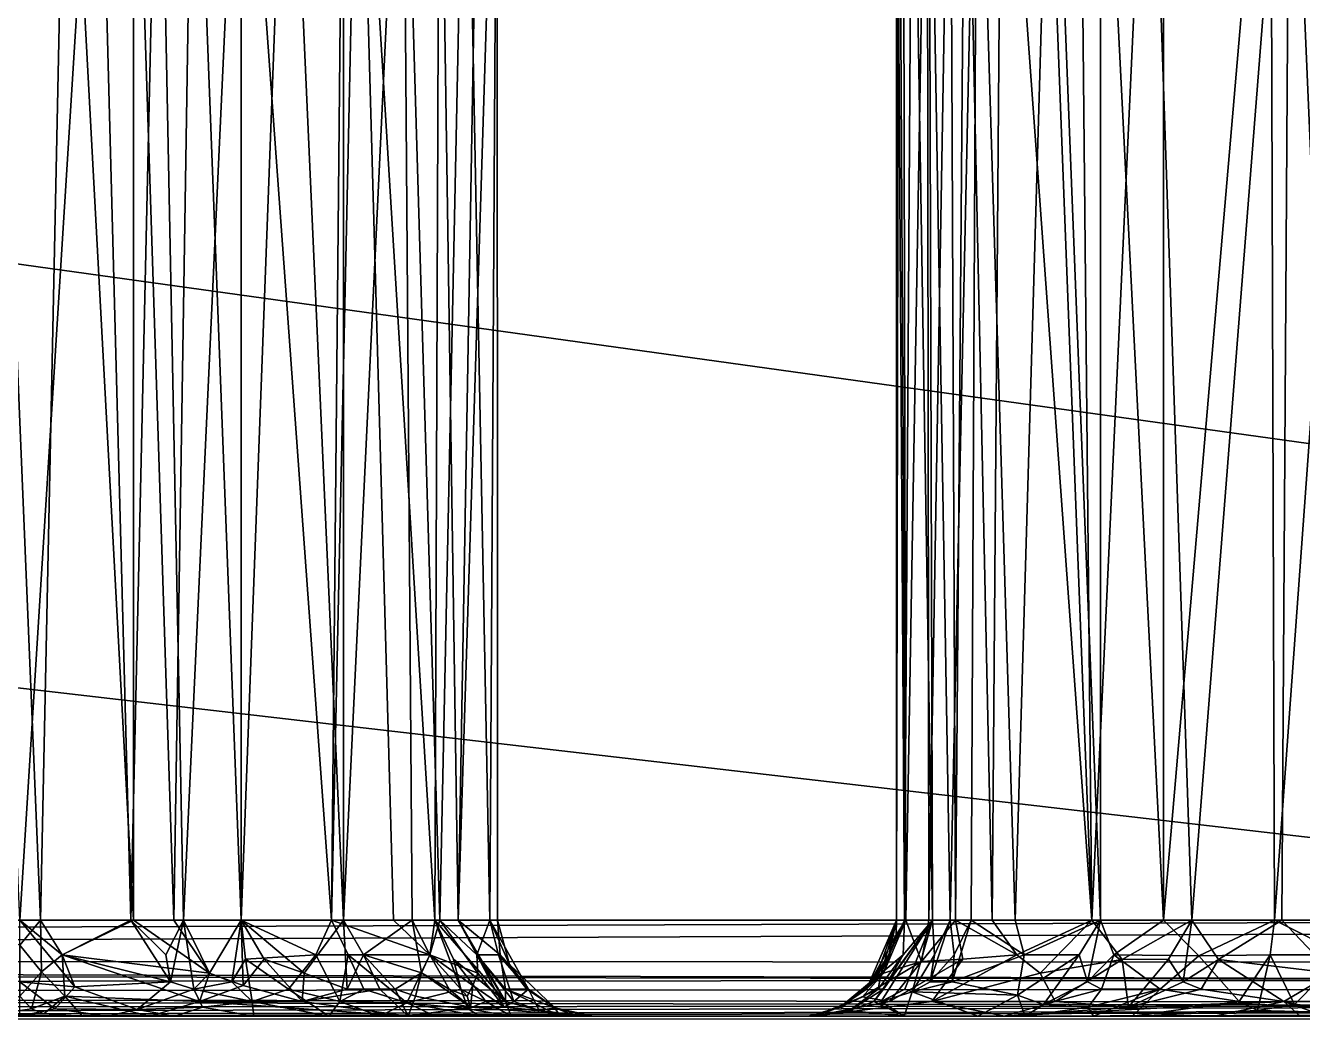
# Model space of a CAD drawing. Extents: x -30 to 83, y -53 to 60.
# Drawn here: x 16.295 to 17.627, y -13.002 to -11.967 of the extents above; entities that cross this region are included whole.
import ezdxf

# ---------------------------------------------------------------- set-up
doc = ezdxf.new("R2010")
doc.units = 0
doc.header["$MEASUREMENT"] = 0

msp = doc.modelspace()

# ---------------------------------------------------------------- linework, layer by layer
for points in [[(63.169998, -40), (-9.17, -40), (63.169998, 60)], [(-9.17, 60), (63.169998, 60), (-9.17, -40)], [(-7.187, 58, 2), (-7.187, -40, 2), (61.187, -40, 2)], [(61.187, 58, 2), (-7.187, 58, 2), (61.187, -40, 2)], [(-30, -1, 38), (30, -1, 38), (-30, -17, 38)], [(30, -17, 38), (-30, -17, 38), (30, -1, 38)], [(30, -2.998, 39.998001), (-30, -2.998, 39.998001), (-30, -15.003, 39.998001)], [(-30, -15.003, 39.998001), (30, -15.003, 39.998001), (30, -2.998, 39.998001)], [(5, -15, 40), (5, -3, 40), (75, -15, 40)], [(75, -3, 40), (75, -15, 40), (5, -3, 40)], [(9.998001, -13.003, 41.998001), (21.252998, -13.003, 41.998001), (21.252998, -7.997999, 41.998001)], [(9.998001, -13.003, 41.998001), (21.252998, -7.997999, 41.998001), (9.998001, -7.997999, 41.998001)], [(18.379839, -12.9, 47.587738), (6.012379, -12.9, 57.905735), (7.153762, -11.59938, 56.953491)], [(18.379839, -11.6, 47.587738), (18.379839, -12.9, 47.587738), (7.153762, -11.59938, 56.953491)], [(10.890836, -12.9, 62.784191), (21.208832, -12.9, 50.416733), (11.864437, -11.6, 61.61721)], [(21.208832, -11.6, 50.416733), (11.864437, -11.6, 61.61721), (21.208832, -12.9, 50.416733)], [(16.234413, -11.6, 53.022881), (16.370228, -11.6, 53.01897), (16.288832, -12.9, 53.025963)], [(16.234413, -12.9, 52.029057), (16.310646, -12.9, 52.026447), (16.25617, -11.6, 52.027634)], [(16.337807, -11.6, 52.028702), (16.25617, -11.6, 52.027634), (16.310646, -12.9, 52.026447)], [(16.40484, -12.9, 53.011482), (16.288832, -12.9, 53.025963), (16.370228, -11.6, 53.01897)], [(16.310646, -12.9, 52.026447), (16.407654, -12.9, 52.040413), (16.337807, -11.6, 52.028702)], [(16.407534, -11.6, 52.040871), (16.337807, -11.6, 52.028702), (16.407654, -12.9, 52.040413)], [(16.370228, -11.6, 53.01897), (16.433874, -11.6, 53.004128), (16.40484, -12.9, 53.011482)], [(16.459846, -12.9, 52.995819), (16.40484, -12.9, 53.011482), (16.433874, -11.6, 53.004128)], [(16.407654, -12.9, 52.040413), (16.449516, -12.9, 52.052616), (16.407534, -11.6, 52.040871)], [(16.407534, -11.6, 52.040871), (16.449516, -12.9, 52.052616), (16.470015, -11.6, 52.060078)], [(16.433874, -11.6, 53.004128), (16.519711, -11.6, 52.969475), (16.459846, -12.9, 52.995819)], [(16.449516, -12.9, 52.052616), (16.519711, -12.9, 52.082462), (16.470015, -11.6, 52.060078)], [(16.519711, -12.9, 52.969475), (16.459846, -12.9, 52.995819), (16.519711, -11.6, 52.969475)], [(16.470015, -11.6, 52.060078), (16.519711, -12.9, 52.082462), (16.568415, -11.6, 52.112431)], [(16.626631, -11.6, 52.894611), (16.61418, -12.9, 52.905212), (16.519711, -11.6, 52.969475)], [(16.61418, -12.9, 52.905212), (16.519711, -12.9, 52.969475), (16.519711, -11.6, 52.969475)], [(16.519711, -12.9, 52.082462), (16.626625, -12.9, 52.157333), (16.568415, -11.6, 52.112431)], [(16.568415, -11.6, 52.112431), (16.626625, -12.9, 52.157333), (16.626625, -11.6, 52.157333)], [(16.61418, -12.9, 52.905212), (16.642385, -11.6, 52.87952), (16.678682, -12.9, 52.838856)], [(16.642385, -11.6, 52.87952), (16.61418, -12.9, 52.905212), (16.626631, -11.6, 52.894611)], [(16.69841, -12.9, 52.239189), (16.688545, -11.6, 52.226128), (16.626625, -12.9, 52.157333)], [(16.626625, -11.6, 52.157333), (16.626625, -12.9, 52.157333), (16.688545, -11.6, 52.226128)], [(16.678682, -12.9, 52.838856), (16.642385, -11.6, 52.87952), (16.721844, -12.9, 52.775967)], [(16.726681, -11.6, 52.766178), (16.721844, -12.9, 52.775967), (16.642385, -11.6, 52.87952)], [(16.69841, -12.9, 52.239189), (16.727091, -12.9, 52.28553), (16.688545, -11.6, 52.226128)], [(16.754286, -11.6, 52.344971), (16.688545, -11.6, 52.226128), (16.727091, -12.9, 52.28553)], [(16.721844, -12.9, 52.775967), (16.726681, -11.6, 52.766178), (16.74638, -12.9, 52.727287)], [(16.769014, -11.6, 52.660263), (16.74638, -12.9, 52.727287), (16.726681, -11.6, 52.766178)], [(16.779394, -12.9, 52.438118), (16.754286, -11.6, 52.344971), (16.727091, -12.9, 52.28553)], [(16.769014, -11.6, 52.660263), (16.787052, -11.6, 52.564087), (16.74638, -12.9, 52.727287)], [(16.787287, -12.9, 52.553177), (16.74638, -12.9, 52.727287), (16.787052, -11.6, 52.564087)], [(16.787052, -11.6, 52.564087), (16.754286, -11.6, 52.344971), (16.779394, -12.9, 52.438118)], [(16.787287, -12.9, 52.553177), (16.787052, -11.6, 52.564087), (16.779394, -12.9, 52.438118)], [(17.21324, -12.9, 51.209187), (17.203526, -12.9, 51.133568), (17.206133, -11.6, 51.166176)], [(17.206133, -11.6, 51.166176), (17.203526, -12.9, 51.133568), (17.203526, -11.6, 51.133568)], [(17.203526, -12.9, 51.089939), (17.203526, -11.6, 51.133568), (17.203526, -12.9, 51.133568)], [(17.203526, -12.9, 51.089939), (17.211939, -12.9, 51.019627), (17.203526, -11.6, 51.133568)], [(17.203526, -11.6, 51.133568), (17.211939, -12.9, 51.019627), (17.220085, -11.6, 50.982346)], [(17.206133, -11.6, 51.166176), (17.210638, -11.6, 51.198582), (17.21324, -12.9, 51.209187)], [(17.210638, -11.6, 51.198582), (17.235401, -11.6, 51.287762), (17.21324, -12.9, 51.209187)], [(17.211939, -12.9, 51.019627), (17.241108, -12.9, 50.92041), (17.220085, -11.6, 50.982346)], [(17.237154, -12.9, 51.292938), (17.21324, -12.9, 51.209187), (17.235401, -11.6, 51.287762)], [(17.220085, -11.6, 50.982346), (17.241108, -12.9, 50.92041), (17.237148, -11.6, 50.93058)], [(17.235401, -11.6, 51.287762), (17.259542, -11.6, 51.342632), (17.237154, -12.9, 51.292938)], [(17.241108, -12.9, 50.92041), (17.259542, -12.9, 50.880878), (17.237148, -11.6, 50.93058)], [(17.287806, -11.6, 50.834301), (17.237148, -11.6, 50.93058), (17.259542, -12.9, 50.880878)], [(17.265205, -12.9, 51.351959), (17.237154, -12.9, 51.292938), (17.259542, -11.6, 51.342632)], [(17.2757, -11.6, 51.371078), (17.265205, -12.9, 51.351959), (17.259542, -11.6, 51.342632)], [(17.259542, -12.9, 50.880878), (17.281349, -12.9, 50.843105), (17.287806, -11.6, 50.834301)], [(17.265205, -12.9, 51.351959), (17.2757, -11.6, 51.371078), (17.303333, -12.9, 51.411598)], [(17.313564, -11.6, 51.424347), (17.303333, -12.9, 51.411598), (17.2757, -11.6, 51.371078)], [(17.281349, -12.9, 50.843105), (17.327219, -12.9, 50.782158), (17.287806, -11.6, 50.834301)], [(17.287806, -11.6, 50.834301), (17.327219, -12.9, 50.782158), (17.365253, -11.6, 50.743118)], [(17.407461, -12.9, 51.514877), (17.303333, -12.9, 51.411598), (17.313564, -11.6, 51.424347)], [(17.357376, -11.6, 51.472855), (17.407461, -12.9, 51.514877), (17.313564, -11.6, 51.424347)], [(17.416258, -12.9, 50.702183), (17.365253, -11.6, 50.743118), (17.327219, -12.9, 50.782158)], [(17.357376, -11.6, 51.472855), (17.394556, -11.6, 51.504829), (17.407461, -12.9, 51.514877)], [(17.416258, -11.6, 50.702183), (17.365253, -11.6, 50.743118), (17.416258, -12.9, 50.702183)], [(17.467503, -11.6, 51.552429), (17.407461, -12.9, 51.514877), (17.394556, -11.6, 51.504829)], [(17.511703, -12.9, 51.573692), (17.407461, -12.9, 51.514877), (17.467503, -11.6, 51.552429)], [(17.416258, -12.9, 50.702183), (17.482166, -12.9, 50.663853), (17.416258, -11.6, 50.702183)], [(17.416258, -11.6, 50.702183), (17.482166, -12.9, 50.663853), (17.481955, -11.6, 50.663429)], [(17.467503, -11.6, 51.552429), (17.613739, -11.6, 51.602573), (17.511703, -12.9, 51.573692)], [(17.593884, -11.6, 50.625492), (17.481955, -11.6, 50.663429), (17.482166, -12.9, 50.663853)], [(17.482166, -12.9, 50.663853), (17.597857, -12.9, 50.624699), (17.593884, -11.6, 50.625492)], [(17.605621, -12.9, 51.601566), (17.511703, -12.9, 51.573692), (17.613739, -11.6, 51.602573)], [(17.692156, -11.6, 50.612469), (17.593884, -11.6, 50.625492), (17.597857, -12.9, 50.624699)], [(17.597857, -12.9, 50.624699), (17.713943, -12.9, 50.612473), (17.692156, -11.6, 50.612469)], [(17.670357, -12.9, 51.610569), (17.605621, -12.9, 51.601566), (17.613739, -11.6, 51.602573)], [(17.692142, -11.6, 51.611523), (17.670357, -12.9, 51.610569), (17.613739, -11.6, 51.602573)], [(6.018382, -12.94227, 57.912926), (6.012379, -12.9, 57.905735), (18.379839, -12.9, 47.587738)], [(18.393953, -12.96258, 47.604652), (6.018382, -12.94227, 57.912926), (18.379839, -12.9, 47.587738)], [(21.200899, -12.94422, 50.410114), (21.208832, -12.9, 50.416733), (10.883645, -12.94227, 62.778191)], [(10.890836, -12.9, 62.784191), (10.883645, -12.94227, 62.778191), (21.208832, -12.9, 50.416733)], [(16.288832, -12.92589, 52.022564), (16.310646, -12.9, 52.026447), (16.234413, -12.9, 52.029057)], [(16.288832, -12.9, 53.025963), (16.40484, -12.9, 53.011482), (16.333055, -12.93603, 53.031395)], [(16.311481, -12.95392, 52.007156), (16.310646, -12.9, 52.026447), (16.288832, -12.92589, 52.022564)], [(16.333055, -12.93603, 53.031395), (16.346455, -12.96955, 53.052444), (16.288832, -12.9, 53.025963)], [(16.288832, -12.96428, 53.04937), (16.288832, -12.9, 53.025963), (16.346455, -12.96955, 53.052444)], [(16.311481, -12.95392, 52.007156), (16.333055, -12.93603, 52.020542), (16.310646, -12.9, 52.026447)], [(16.310646, -12.9, 52.026447), (16.333055, -12.93603, 52.020542), (16.407654, -12.9, 52.040413)], [(16.44622, -12.96428, 53.025143), (16.333055, -12.93603, 53.031395), (16.40484, -12.9, 53.011482)], [(16.333055, -12.93603, 52.020542), (16.486814, -12.95523, 52.048), (16.407654, -12.9, 52.040413)], [(16.459846, -12.9, 52.995819), (16.441399, -12.93603, 53.009842), (16.40484, -12.9, 53.011482)], [(16.44622, -12.96428, 53.025143), (16.40484, -12.9, 53.011482), (16.441399, -12.93603, 53.009842)], [(16.407654, -12.9, 52.040413), (16.486814, -12.95523, 52.048), (16.449516, -12.9, 52.052616)], [(16.441399, -12.93603, 53.009842), (16.459846, -12.9, 52.995819), (16.44622, -12.96428, 53.025143)], [(16.470537, -12.97181, 53.025192), (16.44622, -12.96428, 53.025143), (16.459846, -12.9, 52.995819)], [(16.486814, -12.95523, 52.048), (16.519711, -12.9, 52.082462), (16.449516, -12.9, 52.052616)], [(16.519711, -12.9, 52.969475), (16.486814, -12.95523, 53.003937), (16.459846, -12.9, 52.995819)], [(16.459846, -12.9, 52.995819), (16.486814, -12.95523, 53.003937), (16.470537, -12.97181, 53.025192)], [(16.486814, -12.95523, 53.003937), (16.519711, -12.9, 52.969475), (16.510029, -12.96428, 53.000324)], [(16.519711, -12.9, 52.082462), (16.486814, -12.95523, 52.048), (16.521936, -12.96805, 52.053097)], [(16.524504, -12.94056, 52.97868), (16.510029, -12.96428, 53.000324), (16.519711, -12.9, 52.969475)], [(16.519711, -12.9, 52.969475), (16.61418, -12.9, 52.905212), (16.597691, -12.93603, 52.928474)], [(16.597691, -12.93603, 52.928474), (16.524504, -12.94056, 52.97868), (16.519711, -12.9, 52.969475)], [(16.626625, -12.9, 52.157333), (16.519711, -12.9, 52.082462), (16.585569, -12.95523, 52.102177)], [(16.544027, -12.94056, 52.083969), (16.585569, -12.95523, 52.102177), (16.519711, -12.9, 52.082462)], [(16.519711, -12.9, 52.082462), (16.521936, -12.96805, 52.053097), (16.544027, -12.94056, 52.083969)], [(16.630323, -12.97181, 52.118999), (16.626625, -12.9, 52.157333), (16.585569, -12.95523, 52.102177)], [(16.61418, -12.9, 52.905212), (16.631596, -12.93603, 52.900028), (16.597691, -12.93603, 52.928474)], [(16.631596, -12.93603, 52.900028), (16.61418, -12.9, 52.905212), (16.716732, -12.93603, 52.798573)], [(16.678682, -12.9, 52.838856), (16.716732, -12.93603, 52.798573), (16.61418, -12.9, 52.905212)], [(16.626625, -12.9, 52.157333), (16.647583, -12.93603, 52.167217), (16.69841, -12.9, 52.239189)], [(16.626625, -12.9, 52.157333), (16.630323, -12.97181, 52.118999), (16.647583, -12.93603, 52.167217)], [(16.647583, -12.93603, 52.167217), (16.70792, -12.95496, 52.222153), (16.69841, -12.9, 52.239189)], [(16.721844, -12.9, 52.775967), (16.716732, -12.93603, 52.798573), (16.678682, -12.9, 52.838856)], [(16.70792, -12.95496, 52.222153), (16.716732, -12.93603, 52.253365), (16.69841, -12.9, 52.239189)], [(16.69841, -12.9, 52.239189), (16.716732, -12.93603, 52.253365), (16.727091, -12.9, 52.28553)], [(16.716732, -12.93603, 52.253365), (16.766802, -12.95523, 52.327988), (16.727091, -12.9, 52.28553)], [(16.721844, -12.9, 52.775967), (16.748919, -12.97181, 52.791599), (16.716732, -12.93603, 52.798573)], [(16.74638, -12.9, 52.727287), (16.795525, -12.98499, 52.735844), (16.721844, -12.9, 52.775967)], [(16.741543, -12.94056, 52.761639), (16.721844, -12.9, 52.775967), (16.795525, -12.98499, 52.735844)], [(16.721844, -12.9, 52.775967), (16.741543, -12.94056, 52.761639), (16.748919, -12.97181, 52.791599)], [(16.765593, -12.93603, 52.352444), (16.779394, -12.9, 52.438118), (16.727091, -12.9, 52.28553)], [(16.766802, -12.95523, 52.327988), (16.765593, -12.93603, 52.352444), (16.727091, -12.9, 52.28553)], [(16.787287, -12.9, 52.553177), (16.790165, -12.93603, 52.603134), (16.74638, -12.9, 52.727287)], [(16.790165, -12.93603, 52.603134), (16.765593, -12.93603, 52.699493), (16.74638, -12.9, 52.727287)], [(16.74638, -12.9, 52.727287), (16.765593, -12.93603, 52.699493), (16.795525, -12.98499, 52.735844)], [(16.779394, -12.9, 52.438118), (16.765593, -12.93603, 52.352444), (16.788481, -12.93603, 52.43787)], [(16.779394, -12.9, 52.438118), (16.799646, -12.94618, 52.548271), (16.787287, -12.9, 52.553177)], [(16.779394, -12.9, 52.438118), (16.788481, -12.93603, 52.43787), (16.819593, -12.97181, 52.502796)], [(16.779394, -12.9, 52.438118), (16.819593, -12.97181, 52.502796), (16.799646, -12.94618, 52.548271)], [(16.790165, -12.93603, 52.603134), (16.787287, -12.9, 52.553177), (16.799646, -12.94618, 52.548271)], [(17.203526, -12.9, 51.133568), (17.203207, -12.91513, 51.155483), (17.172291, -12.97181, 51.134933)], [(17.203526, -12.9, 51.133568), (17.172291, -12.97181, 51.134933), (17.195698, -12.93603, 51.111755)], [(17.189892, -12.97181, 50.974258), (17.179998, -12.98499, 50.946842), (17.241108, -12.9, 50.92041)], [(17.179998, -12.98499, 50.946842), (17.187685, -12.98499, 50.924179), (17.241108, -12.9, 50.92041)], [(17.195698, -12.93603, 51.111755), (17.180147, -12.96428, 51.088924), (17.203526, -12.9, 51.089939)], [(17.203526, -12.9, 51.089939), (17.180147, -12.96428, 51.088924), (17.187672, -12.95523, 51.066662)], [(17.203526, -12.9, 51.089939), (17.187672, -12.95523, 51.066662), (17.211939, -12.9, 51.019627)], [(17.210348, -12.93603, 50.991192), (17.211939, -12.9, 51.019627), (17.187672, -12.95523, 51.066662)], [(17.187685, -12.98499, 50.924179), (17.212229, -12.97181, 50.908447), (17.241108, -12.9, 50.92041)], [(17.210348, -12.93603, 50.991192), (17.189892, -12.97181, 50.974258), (17.241108, -12.9, 50.92041)], [(17.21324, -12.9, 51.209187), (17.229666, -12.94309, 51.302078), (17.190125, -12.95523, 51.179283)], [(17.21324, -12.9, 51.209187), (17.190125, -12.95523, 51.179283), (17.203207, -12.91513, 51.155483)], [(17.203526, -12.9, 51.133568), (17.195698, -12.93603, 51.111755), (17.203526, -12.9, 51.089939)], [(17.21324, -12.9, 51.209187), (17.203207, -12.91513, 51.155483), (17.203526, -12.9, 51.133568)], [(17.241108, -12.9, 50.92041), (17.211939, -12.9, 51.019627), (17.210348, -12.93603, 50.991192)], [(17.212229, -12.97181, 50.908447), (17.219986, -12.97463, 50.879902), (17.241108, -12.9, 50.92041)], [(17.229666, -12.94309, 51.302078), (17.21324, -12.9, 51.209187), (17.237154, -12.9, 51.292938)], [(17.243229, -12.93603, 50.897346), (17.241108, -12.9, 50.92041), (17.219986, -12.97463, 50.879902)], [(17.237154, -12.9, 51.292938), (17.265205, -12.9, 51.351959), (17.229666, -12.94309, 51.302078)], [(17.229666, -12.94309, 51.302078), (17.265205, -12.9, 51.351959), (17.272602, -12.94056, 51.385986)], [(17.259542, -12.9, 50.880878), (17.243229, -12.93603, 50.897346), (17.238789, -12.96428, 50.870079)], [(17.259542, -12.9, 50.880878), (17.238789, -12.96428, 50.870079), (17.263672, -12.93603, 50.858082)], [(17.243229, -12.93603, 50.897346), (17.259542, -12.9, 50.880878), (17.241108, -12.9, 50.92041)], [(17.263672, -12.93603, 50.858082), (17.281349, -12.9, 50.843105), (17.259542, -12.9, 50.880878)], [(17.26162, -12.96428, 50.830532), (17.336645, -12.93603, 50.760994), (17.281349, -12.9, 50.843105)], [(17.281349, -12.9, 50.843105), (17.263672, -12.93603, 50.858082), (17.26162, -12.96428, 50.830532)], [(17.303333, -12.9, 51.411598), (17.328987, -12.93603, 51.454517), (17.265205, -12.9, 51.351959)], [(17.272602, -12.94056, 51.385986), (17.265205, -12.9, 51.351959), (17.328987, -12.93603, 51.454517)], [(17.327219, -12.9, 50.782158), (17.281349, -12.9, 50.843105), (17.336645, -12.93603, 50.760994)], [(17.407461, -12.9, 51.514877), (17.328987, -12.93603, 51.454517), (17.303333, -12.9, 51.411598)], [(17.327219, -12.9, 50.782158), (17.336645, -12.93603, 50.760994), (17.416258, -12.9, 50.702183)], [(17.407461, -12.9, 51.514877), (17.353537, -12.95523, 51.493183), (17.328987, -12.93603, 51.454517)], [(17.336645, -12.93603, 50.760994), (17.394188, -12.93603, 50.709248), (17.416258, -12.9, 50.702183)], [(17.353537, -12.95523, 51.493183), (17.407461, -12.9, 51.514877), (17.438921, -12.9411, 51.5471)], [(17.416258, -12.9, 50.702183), (17.394188, -12.93603, 50.709248), (17.402843, -12.96428, 50.683014)], [(17.416258, -12.9, 50.702183), (17.402843, -12.96428, 50.683014), (17.430443, -12.93603, 50.683857)], [(17.407461, -12.9, 51.514877), (17.511703, -12.9, 51.573692), (17.438921, -12.9411, 51.5471)], [(17.416258, -12.9, 50.702183), (17.430443, -12.93603, 50.683857), (17.482166, -12.9, 50.663853)], [(17.430443, -12.93603, 50.683857), (17.519093, -12.93716, 50.638763), (17.482166, -12.9, 50.663853)], [(17.48735, -12.94056, 51.574314), (17.438921, -12.9411, 51.5471), (17.511703, -12.9, 51.573692)], [(17.597857, -12.9, 50.624699), (17.482166, -12.9, 50.663853), (17.519093, -12.93716, 50.638763)], [(17.511703, -12.9, 51.573692), (17.502758, -12.96428, 51.59531), (17.48735, -12.94056, 51.574314)], [(17.511703, -12.9, 51.573692), (17.539415, -12.9411, 51.593952), (17.502758, -12.96428, 51.59531)], [(17.511703, -12.9, 51.573692), (17.605621, -12.9, 51.601566), (17.539415, -12.9411, 51.593952)], [(17.593233, -12.93603, 50.616428), (17.597857, -12.9, 50.624699), (17.519093, -12.93716, 50.638763)], [(17.657961, -12.95523, 51.627136), (17.539415, -12.9411, 51.593952), (17.605621, -12.9, 51.601566)], [(17.593233, -12.93603, 50.616428), (17.669868, -12.93603, 50.60561), (17.597857, -12.9, 50.624699)], [(17.713943, -12.9, 50.612473), (17.597857, -12.9, 50.624699), (17.669868, -12.93603, 50.60561)], [(17.670357, -12.9, 51.610569), (17.657961, -12.95523, 51.627136), (17.605621, -12.9, 51.601566)], [(17.190125, -12.95523, 51.179283), (17.172291, -12.97181, 51.134933), (17.203207, -12.91513, 51.155483)], [(16.288832, -12.92589, 52.022564), (16.288832, -12.97934, 51.986843), (16.311481, -12.95392, 52.007156)], [(6.030446, -12.96874, 57.92738), (6.018382, -12.94227, 57.912926), (18.393953, -12.96258, 47.604652)], [(10.883645, -12.94227, 62.778191), (10.863414, -12.97661, 62.761311), (21.186007, -12.97028, 50.397682)], [(21.186007, -12.97028, 50.397682), (21.200899, -12.94422, 50.410114), (10.883645, -12.94227, 62.778191)], [(16.333055, -12.93603, 52.020542), (16.311481, -12.95392, 52.007156), (16.335819, -12.97934, 51.988899)], [(16.44622, -12.96428, 53.025143), (16.346455, -12.96955, 53.052444), (16.333055, -12.93603, 53.031395)], [(16.476406, -12.98499, 52.010609), (16.333055, -12.93603, 52.020542), (16.335819, -12.97934, 51.988899)], [(16.333055, -12.93603, 52.020542), (16.476406, -12.98499, 52.010609), (16.486814, -12.95523, 52.048)], [(16.524504, -12.94056, 52.97868), (16.531342, -12.98499, 53.017719), (16.510029, -12.96428, 53.000324)], [(16.544027, -12.94056, 52.083969), (16.521936, -12.96805, 52.053097), (16.583506, -12.98499, 52.063427)], [(16.569185, -12.97181, 52.976818), (16.524504, -12.94056, 52.97868), (16.597691, -12.93603, 52.928474)], [(16.569185, -12.97181, 52.976818), (16.531342, -12.98499, 53.017719), (16.524504, -12.94056, 52.97868)], [(16.544027, -12.94056, 52.083969), (16.583506, -12.98499, 52.063427), (16.585569, -12.95523, 52.102177)], [(16.569185, -12.97181, 52.976818), (16.597691, -12.93603, 52.928474), (16.6227, -12.98499, 52.961067)], [(16.6227, -12.98499, 52.961067), (16.597691, -12.93603, 52.928474), (16.631596, -12.93603, 52.900028)], [(16.631596, -12.93603, 52.900028), (16.647753, -12.97181, 52.917656), (16.6227, -12.98499, 52.961067)], [(16.647583, -12.93603, 52.167217), (16.630323, -12.97181, 52.118999), (16.66449, -12.97181, 52.150311)], [(16.631596, -12.93603, 52.900028), (16.716732, -12.93603, 52.798573), (16.692541, -12.9864, 52.899754)], [(16.631596, -12.93603, 52.900028), (16.692541, -12.9864, 52.899754), (16.647753, -12.97181, 52.917656)], [(16.680513, -12.97181, 52.167057), (16.647583, -12.93603, 52.167217), (16.66449, -12.97181, 52.150311)], [(16.70792, -12.95496, 52.222153), (16.647583, -12.93603, 52.167217), (16.680513, -12.97181, 52.167057)], [(16.748919, -12.97181, 52.791599), (16.692541, -12.9864, 52.899754), (16.716732, -12.93603, 52.798573)], [(16.736898, -12.97181, 52.240524), (16.716732, -12.93603, 52.253365), (16.70792, -12.95496, 52.222153)], [(16.716732, -12.93603, 52.253365), (16.761709, -12.96805, 52.29287), (16.766802, -12.95523, 52.327988)], [(16.736898, -12.97181, 52.240524), (16.755728, -12.97934, 52.256413), (16.716732, -12.93603, 52.253365)], [(16.716732, -12.93603, 52.253365), (16.755728, -12.97934, 52.256413), (16.761709, -12.96805, 52.29287)], [(16.775301, -12.98499, 52.779205), (16.741543, -12.94056, 52.761639), (16.795525, -12.98499, 52.735844)], [(16.741543, -12.94056, 52.761639), (16.775301, -12.98499, 52.779205), (16.748919, -12.97181, 52.791599)], [(16.765593, -12.93603, 52.352444), (16.804193, -12.98499, 52.338394), (16.788481, -12.93603, 52.43787)], [(16.765593, -12.93603, 52.699493), (16.790165, -12.93603, 52.603134), (16.795504, -12.97181, 52.685719)], [(16.804193, -12.98499, 52.338394), (16.765593, -12.93603, 52.352444), (16.794315, -12.99063, 52.29026)], [(16.766802, -12.95523, 52.327988), (16.794315, -12.99063, 52.29026), (16.765593, -12.93603, 52.352444)], [(16.795504, -12.97181, 52.685719), (16.795525, -12.98499, 52.735844), (16.765593, -12.93603, 52.699493)], [(16.804193, -12.98499, 52.338394), (16.819593, -12.97181, 52.502796), (16.788481, -12.93603, 52.43787)], [(16.799646, -12.94618, 52.548271), (16.818073, -12.97181, 52.572269), (16.790165, -12.93603, 52.603134)], [(16.818073, -12.97181, 52.572269), (16.795504, -12.97181, 52.685719), (16.790165, -12.93603, 52.603134)], [(16.819593, -12.97181, 52.502796), (16.847122, -12.99141, 52.584404), (16.799646, -12.94618, 52.548271)], [(16.799646, -12.94618, 52.548271), (16.847122, -12.99141, 52.584404), (16.818073, -12.97181, 52.572269)], [(17.168205, -12.97981, 51.199989), (17.229666, -12.94309, 51.302078), (17.196369, -12.98499, 51.321632)], [(17.229666, -12.94309, 51.302078), (17.168205, -12.97981, 51.199989), (17.190125, -12.95523, 51.179283)], [(17.172291, -12.97181, 51.134933), (17.180147, -12.96428, 51.088924), (17.195698, -12.93603, 51.111755)], [(17.184376, -12.97181, 50.996773), (17.210348, -12.93603, 50.991192), (17.187672, -12.95523, 51.066662)], [(17.189892, -12.97181, 50.974258), (17.210348, -12.93603, 50.991192), (17.184376, -12.97181, 50.996773)], [(17.240507, -12.98499, 51.406429), (17.196369, -12.98499, 51.321632), (17.272602, -12.94056, 51.385986)], [(17.229666, -12.94309, 51.302078), (17.272602, -12.94056, 51.385986), (17.196369, -12.98499, 51.321632)], [(17.219986, -12.97463, 50.879902), (17.238789, -12.96428, 50.870079), (17.243229, -12.93603, 50.897346)], [(17.263672, -12.93603, 50.858082), (17.238789, -12.96428, 50.870079), (17.26162, -12.96428, 50.830532)], [(17.328987, -12.93603, 51.454517), (17.353537, -12.95523, 51.493183), (17.240507, -12.98499, 51.406429)], [(17.328987, -12.93603, 51.454517), (17.240507, -12.98499, 51.406429), (17.272602, -12.94056, 51.385986)], [(17.329962, -12.9784, 50.721756), (17.336645, -12.93603, 50.760994), (17.26162, -12.96428, 50.830532)], [(17.336645, -12.93603, 50.760994), (17.329962, -12.9784, 50.721756), (17.394188, -12.93603, 50.709248)], [(17.357023, -12.98781, 50.680454), (17.394188, -12.93603, 50.709248), (17.329962, -12.9784, 50.721756)], [(17.353537, -12.95523, 51.493183), (17.438921, -12.9411, 51.5471), (17.369186, -12.98499, 51.54686)], [(17.357023, -12.98781, 50.680454), (17.402843, -12.96428, 50.683014), (17.394188, -12.93603, 50.709248)], [(17.445518, -12.99063, 51.606476), (17.369186, -12.98499, 51.54686), (17.438921, -12.9411, 51.5471)], [(17.417601, -12.97181, 50.663689), (17.430443, -12.93603, 50.683857), (17.402843, -12.96428, 50.683014)], [(17.417601, -12.97181, 50.663689), (17.478525, -12.97181, 50.630272), (17.430443, -12.93603, 50.683857)], [(17.519093, -12.93716, 50.638763), (17.430443, -12.93603, 50.683857), (17.478525, -12.97181, 50.630272)], [(17.48735, -12.94056, 51.574314), (17.445518, -12.99063, 51.606476), (17.438921, -12.9411, 51.5471)], [(17.48735, -12.94056, 51.574314), (17.502758, -12.96428, 51.59531), (17.445518, -12.99063, 51.606476)], [(17.561108, -12.98499, 50.582012), (17.519093, -12.93716, 50.638763), (17.478525, -12.97181, 50.630272)], [(17.521347, -12.97181, 51.610973), (17.502758, -12.96428, 51.59531), (17.539415, -12.9411, 51.593952)], [(17.519093, -12.93716, 50.638763), (17.561108, -12.98499, 50.582012), (17.593233, -12.93603, 50.616428)], [(17.607813, -12.98499, 51.651855), (17.521347, -12.97181, 51.610973), (17.539415, -12.9411, 51.593952)], [(17.607813, -12.98499, 51.651855), (17.539415, -12.9411, 51.593952), (17.657961, -12.95523, 51.627136)], [(17.561108, -12.98499, 50.582012), (17.580101, -12.99413, 50.557178), (17.593233, -12.93603, 50.616428)], [(17.593233, -12.93603, 50.616428), (17.580101, -12.99413, 50.557178), (17.618837, -12.98781, 50.565254)], [(17.593233, -12.93603, 50.616428), (17.618837, -12.98781, 50.565254), (17.669868, -12.93603, 50.60561)], [(17.669868, -12.93603, 50.60561), (17.618837, -12.98781, 50.565254), (17.66658, -12.99063, 50.55534)], [(16.288832, -12.97934, 51.986843), (16.301003, -12.99238, 51.963345), (16.311481, -12.95392, 52.007156)], [(16.311481, -12.95392, 52.007156), (16.301003, -12.99238, 51.963345), (16.335819, -12.97934, 51.988899)], [(16.486814, -12.95523, 53.003937), (16.510029, -12.96428, 53.000324), (16.470537, -12.97181, 53.025192)], [(16.521936, -12.96805, 52.053097), (16.486814, -12.95523, 52.048), (16.476406, -12.98499, 52.010609)], [(16.583506, -12.98499, 52.063427), (16.630323, -12.97181, 52.118999), (16.585569, -12.95523, 52.102177)], [(16.701826, -12.97934, 52.179428), (16.70792, -12.95496, 52.222153), (16.680513, -12.97181, 52.167057)], [(16.70792, -12.95496, 52.222153), (16.701826, -12.97934, 52.179428), (16.759228, -12.99063, 52.226295)], [(16.759228, -12.99063, 52.226295), (16.736898, -12.97181, 52.240524), (16.70792, -12.95496, 52.222153)], [(16.761709, -12.96805, 52.29287), (16.794315, -12.99063, 52.29026), (16.766802, -12.95523, 52.327988)], [(17.144863, -12.99075, 51.092457), (17.190125, -12.95523, 51.179283), (17.168205, -12.97981, 51.199989)], [(17.187672, -12.95523, 51.066662), (17.180147, -12.96428, 51.088924), (17.144863, -12.99075, 51.092457)], [(17.187672, -12.95523, 51.066662), (17.144863, -12.99075, 51.092457), (17.184376, -12.97181, 50.996773)], [(17.190125, -12.95523, 51.179283), (17.144863, -12.99075, 51.092457), (17.172291, -12.97181, 51.134933)], [(17.369186, -12.98499, 51.54686), (17.240507, -12.98499, 51.406429), (17.353537, -12.95523, 51.493183)], [(17.750847, -12.98499, 51.658092), (17.607813, -12.98499, 51.651855), (17.657961, -12.95523, 51.627136)], [(18.415577, -12.98967, 47.630562), (6.030446, -12.96874, 57.92738), (18.393953, -12.96258, 47.604652)], [(6.030446, -12.96874, 57.92738), (18.415577, -12.98967, 47.630562), (6.053363, -12.99265, 57.954853)], [(21.186007, -12.97028, 50.397682), (10.863414, -12.97661, 62.761311), (21.16601, -12.98967, 50.380997)], [(16.346455, -12.96955, 53.052444), (16.325523, -12.99238, 53.087532), (16.288832, -12.96428, 53.04937)], [(16.288832, -12.96428, 53.04937), (16.325523, -12.99238, 53.087532), (16.288839, -13, 53.125969)], [(16.325523, -12.99238, 53.087532), (16.346455, -12.96955, 53.052444), (16.411276, -12.99326, 53.077751)], [(16.44622, -12.96428, 53.025143), (16.411276, -12.99326, 53.077751), (16.346455, -12.96955, 53.052444)], [(16.470537, -12.97181, 53.025192), (16.411276, -12.99326, 53.077751), (16.44622, -12.96428, 53.025143)], [(16.470537, -12.97181, 53.025192), (16.479589, -12.99063, 53.050068), (16.411276, -12.99326, 53.077751)], [(16.510029, -12.96428, 53.000324), (16.531342, -12.98499, 53.017719), (16.470537, -12.97181, 53.025192)], [(16.479589, -12.99063, 53.050068), (16.470537, -12.97181, 53.025192), (16.531342, -12.98499, 53.017719)], [(16.521936, -12.96805, 52.053097), (16.476406, -12.98499, 52.010609), (16.583506, -12.98499, 52.063427)], [(16.569185, -12.97181, 52.976818), (16.611217, -13, 53.032001), (16.531342, -12.98499, 53.017719)], [(16.6227, -12.98499, 52.961067), (16.611217, -13, 53.032001), (16.569185, -12.97181, 52.976818)], [(16.630323, -12.97181, 52.118999), (16.583506, -12.98499, 52.063427), (16.66449, -12.97181, 52.150311)], [(16.583506, -12.98499, 52.063427), (16.694189, -13, 52.083603), (16.66449, -12.97181, 52.150311)], [(16.692541, -12.9864, 52.899754), (16.6227, -12.98499, 52.961067), (16.647753, -12.97181, 52.917656)], [(16.66449, -12.97181, 52.150311), (16.694189, -13, 52.083603), (16.680513, -12.97181, 52.167057)], [(16.680513, -12.97181, 52.167057), (16.694189, -13, 52.083603), (16.701826, -12.97934, 52.179428)], [(16.748919, -12.97181, 52.791599), (16.756809, -12.99238, 52.838524), (16.692541, -12.9864, 52.899754)], [(16.736898, -12.97181, 52.240524), (16.759228, -12.99063, 52.226295), (16.755728, -12.97934, 52.256413)], [(16.775301, -12.98499, 52.779205), (16.756809, -12.99238, 52.838524), (16.748919, -12.97181, 52.791599)], [(16.759228, -12.99063, 52.226295), (16.761709, -12.96805, 52.29287), (16.755728, -12.97934, 52.256413)], [(16.761709, -12.96805, 52.29287), (16.759228, -12.99063, 52.226295), (16.794315, -12.99063, 52.29026)], [(16.818073, -12.97181, 52.572269), (16.847122, -12.99141, 52.584404), (16.795504, -12.97181, 52.685719)], [(16.847122, -12.99141, 52.584404), (16.852652, -13, 52.731186), (16.795504, -12.97181, 52.685719)], [(16.795504, -12.97181, 52.685719), (16.852652, -13, 52.731186), (16.795525, -12.98499, 52.735844)], [(16.804193, -12.98499, 52.338394), (16.830597, -12.99413, 52.355152), (16.819593, -12.97181, 52.502796)], [(16.847122, -12.99141, 52.584404), (16.819593, -12.97181, 52.502796), (16.830597, -12.99413, 52.355152)], [(17.172291, -12.97181, 51.134933), (17.144863, -12.99075, 51.092457), (17.180147, -12.96428, 51.088924)], [(17.15436, -12.99413, 50.964733), (17.184376, -12.97181, 50.996773), (17.144863, -12.99075, 51.092457)], [(17.189892, -12.97181, 50.974258), (17.184376, -12.97181, 50.996773), (17.15436, -12.99413, 50.964733)], [(17.189892, -12.97181, 50.974258), (17.15436, -12.99413, 50.964733), (17.179998, -12.98499, 50.946842)], [(17.212229, -12.97181, 50.908447), (17.187685, -12.98499, 50.924179), (17.219986, -12.97463, 50.879902)], [(17.187685, -12.98499, 50.924179), (17.211557, -13, 50.767612), (17.219986, -12.97463, 50.879902)], [(17.219986, -12.97463, 50.879902), (17.211557, -13, 50.767612), (17.288242, -13, 50.67844)], [(17.26162, -12.96428, 50.830532), (17.238789, -12.96428, 50.870079), (17.219986, -12.97463, 50.879902)], [(17.219986, -12.97463, 50.879902), (17.329962, -12.9784, 50.721756), (17.26162, -12.96428, 50.830532)], [(17.219986, -12.97463, 50.879902), (17.288242, -13, 50.67844), (17.329962, -12.9784, 50.721756)], [(17.357023, -12.98781, 50.680454), (17.417601, -12.97181, 50.663689), (17.402843, -12.96428, 50.683014)], [(17.357023, -12.98781, 50.680454), (17.403374, -12.99063, 50.641357), (17.417601, -12.97181, 50.663689)], [(17.417601, -12.97181, 50.663689), (17.403374, -12.99063, 50.641357), (17.478525, -12.97181, 50.630272)], [(17.478525, -12.97181, 50.630272), (17.403374, -12.99063, 50.641357), (17.408924, -13, 50.589237)], [(17.449478, -13, 50.567974), (17.478525, -12.97181, 50.630272), (17.408924, -13, 50.589237)], [(17.445518, -12.99063, 51.606476), (17.502758, -12.96428, 51.59531), (17.521347, -12.97181, 51.610973)], [(17.607813, -12.98499, 51.651855), (17.445518, -12.99063, 51.606476), (17.521347, -12.97181, 51.610973)], [(17.561108, -12.98499, 50.582012), (17.478525, -12.97181, 50.630272), (17.449478, -13, 50.567974)], [(10.863414, -12.97661, 62.761311), (14.724634, -13, 58.032784), (21.16601, -12.98967, 50.380997)], [(16.301003, -12.99238, 51.963345), (16.288832, -12.97934, 51.986843), (16.249638, -13, 51.927959)], [(16.301003, -12.99238, 51.963345), (16.314062, -12.99763, 51.948162), (16.335819, -12.97934, 51.988899)], [(16.354141, -13, 51.92968), (16.335819, -12.97934, 51.988899), (16.314062, -12.99763, 51.948162)], [(16.335819, -12.97934, 51.988899), (16.424994, -13, 51.942024), (16.476406, -12.98499, 52.010609)], [(16.354141, -13, 51.92968), (16.424994, -13, 51.942024), (16.335819, -12.97934, 51.988899)], [(16.424994, -13, 51.942024), (16.694189, -13, 52.083603), (16.476406, -12.98499, 52.010609)], [(16.476406, -12.98499, 52.010609), (16.694189, -13, 52.083603), (16.583506, -12.98499, 52.063427)], [(16.479589, -12.99063, 53.050068), (16.531342, -12.98499, 53.017719), (16.533068, -13, 53.072929)], [(16.611217, -13, 53.032001), (16.533068, -13, 53.072929), (16.531342, -12.98499, 53.017719)], [(16.664299, -13, 52.993782), (16.611217, -13, 53.032001), (16.6227, -12.98499, 52.961067)], [(16.692541, -12.9864, 52.899754), (16.664299, -13, 52.993782), (16.6227, -12.98499, 52.961067)], [(16.664299, -13, 52.993782), (16.692541, -12.9864, 52.899754), (16.722155, -13, 52.940777)], [(16.768492, -13, 52.885773), (16.722155, -13, 52.940777), (16.692541, -12.9864, 52.899754)], [(16.692541, -12.9864, 52.899754), (16.756809, -12.99238, 52.838524), (16.768492, -13, 52.885773)], [(16.694189, -13, 52.083603), (16.759228, -12.99063, 52.226295), (16.701826, -12.97934, 52.179428)], [(16.756809, -12.99238, 52.838524), (16.775301, -12.98499, 52.779205), (16.801662, -13, 52.837158)], [(16.775301, -12.98499, 52.779205), (16.795525, -12.98499, 52.735844), (16.801662, -13, 52.837158)], [(16.804193, -12.98499, 52.338394), (16.794315, -12.99063, 52.29026), (16.830597, -12.99413, 52.355152)], [(16.801662, -13, 52.837158), (16.795525, -12.98499, 52.735844), (16.852652, -13, 52.731186)], [(17.168205, -12.97981, 51.199989), (17.196369, -12.98499, 51.321632), (17.117271, -13, 51.241615)], [(17.168205, -12.97981, 51.199989), (17.117271, -13, 51.241615), (17.144863, -12.99075, 51.092457)], [(17.316364, -13, 51.562527), (17.117271, -13, 51.241615), (17.240507, -12.98499, 51.406429)], [(17.196369, -12.98499, 51.321632), (17.240507, -12.98499, 51.406429), (17.117271, -13, 51.241615)], [(17.15436, -12.99413, 50.964733), (17.211557, -13, 50.767612), (17.179998, -12.98499, 50.946842)], [(17.179998, -12.98499, 50.946842), (17.211557, -13, 50.767612), (17.187685, -12.98499, 50.924179)], [(17.240507, -12.98499, 51.406429), (17.369186, -12.98499, 51.54686), (17.316364, -13, 51.562527)], [(17.329962, -12.9784, 50.721756), (17.288242, -13, 50.67844), (17.33779, -13, 50.635738)], [(17.535349, -13, 51.687099), (17.316364, -13, 51.562527), (17.607813, -12.98499, 51.651855)], [(17.607813, -12.98499, 51.651855), (17.316364, -13, 51.562527), (17.445518, -12.99063, 51.606476)], [(17.445518, -12.99063, 51.606476), (17.316364, -13, 51.562527), (17.369186, -12.98499, 51.54686)], [(17.329962, -12.9784, 50.721756), (17.33779, -13, 50.635738), (17.357023, -12.98781, 50.680454)], [(17.357023, -12.98781, 50.680454), (17.33779, -13, 50.635738), (17.403374, -12.99063, 50.641357)], [(17.561108, -12.98499, 50.582012), (17.449478, -13, 50.567974), (17.580101, -12.99413, 50.557178)], [(17.624735, -13, 51.706623), (17.535349, -13, 51.687099), (17.607813, -12.98499, 51.651855)], [(17.580101, -12.99413, 50.557178), (17.820072, -13, 50.52343), (17.618837, -12.98781, 50.565254)], [(17.650749, -13, 51.709473), (17.607813, -12.98499, 51.651855), (17.676876, -13, 51.711189)], [(17.750847, -12.98499, 51.658092), (17.676876, -13, 51.711189), (17.607813, -12.98499, 51.651855)], [(17.624735, -13, 51.706623), (17.607813, -12.98499, 51.651855), (17.650749, -13, 51.709473)], [(17.618837, -12.98781, 50.565254), (17.820072, -13, 50.52343), (17.66658, -12.99063, 50.55534)], [(6.053363, -12.99265, 57.954853), (18.415577, -12.98967, 47.630562), (13.654973, -13, 51.659863)], [(18.450401, -13, 47.6586), (13.654973, -13, 51.659863), (18.415577, -12.98967, 47.630562)], [(17.117271, -13, 51.241615), (16.354141, -13, 51.92968), (13.654973, -13, 51.659863)], [(13.654973, -13, 51.659863), (17.981335, -13, 49.97583), (17.449478, -13, 50.567974)], [(17.408924, -13, 50.589237), (13.654973, -13, 51.659863), (17.449478, -13, 50.567974)], [(17.211557, -13, 50.767612), (17.111298, -13, 51.020679), (13.654973, -13, 51.659863)], [(13.654973, -13, 51.659863), (17.111298, -13, 51.020679), (17.117271, -13, 51.241615)], [(17.33779, -13, 50.635738), (13.654973, -13, 51.659863), (17.408924, -13, 50.589237)], [(13.654973, -13, 51.659863), (17.33779, -13, 50.635738), (17.288242, -13, 50.67844)], [(17.288242, -13, 50.67844), (17.211557, -13, 50.767612), (13.654973, -13, 51.659863)], [(16.249638, -13, 51.927959), (13.654973, -13, 51.659863), (16.354141, -13, 51.92968)], [(13.654973, -13, 51.659863), (18.450401, -13, 47.6586), (17.981335, -13, 49.97583)], [(16.011074, -13, 56.490822), (21.16601, -12.98967, 50.380997), (14.724634, -13, 58.032784)], [(16.011074, -13, 56.490822), (15.307517, -13, 54.354595), (17.297514, -13, 54.948864)], [(15.307517, -13, 54.354595), (15.362006, -13, 54.289444), (17.297514, -13, 54.948864)], [(15.362006, -13, 54.289444), (15.394237, -13, 54.240185), (17.297514, -13, 54.948864)], [(17.297514, -13, 54.948864), (15.394237, -13, 54.240185), (15.433693, -13, 54.157597)], [(15.433693, -13, 54.157597), (15.446852, -13, 54.120609), (17.297514, -13, 54.948864)], [(17.297514, -13, 54.948864), (15.446852, -13, 54.120609), (15.457289, -13, 54.082764)], [(15.457289, -13, 54.082764), (15.467493, -13, 54.031433), (17.297514, -13, 54.948864)], [(17.297514, -13, 54.948864), (15.467493, -13, 54.031433), (15.473907, -13, 53.959797)], [(17.297514, -13, 54.948864), (15.473907, -13, 53.959797), (15.473192, -13, 53.900944)], [(17.297514, -13, 54.948864), (15.473192, -13, 53.900944), (16.288839, -13, 53.125969)], [(17.297514, -13, 54.948864), (21.16601, -12.98967, 50.380997), (16.011074, -13, 56.490822)], [(16.301003, -12.99238, 51.963345), (16.249638, -13, 51.927959), (16.314062, -12.99763, 51.948162)], [(16.354141, -13, 51.92968), (16.314062, -12.99763, 51.948162), (16.249638, -13, 51.927959)], [(16.288839, -13, 53.125969), (16.325523, -12.99238, 53.087532), (16.380085, -13, 53.118843)], [(17.297514, -13, 54.948864), (16.288839, -13, 53.125969), (16.380085, -13, 53.118843)], [(16.325523, -12.99238, 53.087532), (16.411276, -12.99326, 53.077751), (16.380085, -13, 53.118843)], [(17.117271, -13, 51.241615), (16.424994, -13, 51.942024), (16.354141, -13, 51.92968)], [(16.380085, -13, 53.118843), (16.411276, -12.99326, 53.077751), (16.450336, -13, 53.10342)], [(16.380085, -13, 53.118843), (16.450336, -13, 53.10342), (17.297514, -13, 54.948864)], [(16.479589, -12.99063, 53.050068), (16.450336, -13, 53.10342), (16.411276, -12.99326, 53.077751)], [(16.694189, -13, 52.083603), (16.424994, -13, 51.942024), (17.117271, -13, 51.241615)], [(16.533068, -13, 53.072929), (16.450336, -13, 53.10342), (16.479589, -12.99063, 53.050068)], [(16.450336, -13, 53.10342), (16.533068, -13, 53.072929), (17.297514, -13, 54.948864)], [(16.533068, -13, 53.072929), (16.611217, -13, 53.032001), (17.297514, -13, 54.948864)], [(17.297514, -13, 54.948864), (16.611217, -13, 53.032001), (16.664299, -13, 52.993782)], [(16.664299, -13, 52.993782), (16.722155, -13, 52.940777), (17.297514, -13, 54.948864)], [(16.880058, -13, 52.452515), (16.759228, -12.99063, 52.226295), (16.694189, -13, 52.083603)], [(17.316364, -13, 51.562527), (16.694189, -13, 52.083603), (17.117271, -13, 51.241615)], [(16.694189, -13, 52.083603), (17.316364, -13, 51.562527), (16.880058, -13, 52.452515)], [(17.297514, -13, 54.948864), (16.722155, -13, 52.940777), (18.58396, -13, 53.406883)], [(18.58396, -13, 53.406883), (16.722155, -13, 52.940777), (16.768492, -13, 52.885773)], [(16.768492, -13, 52.885773), (16.756809, -12.99238, 52.838524), (16.801662, -13, 52.837158)], [(16.759228, -12.99063, 52.226295), (16.880058, -13, 52.452515), (16.794315, -12.99063, 52.29026)], [(18.58396, -13, 53.406883), (16.768492, -13, 52.885773), (16.801662, -13, 52.837158)], [(16.880058, -13, 52.452515), (16.830597, -12.99413, 52.355152), (16.794315, -12.99063, 52.29026)], [(16.801662, -13, 52.837158), (16.852652, -13, 52.731186), (18.58396, -13, 53.406883)], [(16.847122, -12.99141, 52.584404), (16.830597, -12.99413, 52.355152), (16.880058, -13, 52.452515)], [(16.880058, -13, 52.452515), (16.887547, -13, 52.558659), (16.847122, -12.99141, 52.584404)], [(16.887547, -13, 52.558659), (16.881706, -13, 52.617222), (16.847122, -12.99141, 52.584404)], [(16.869663, -13, 52.674828), (16.847122, -12.99141, 52.584404), (16.881706, -13, 52.617222)], [(16.847122, -12.99141, 52.584404), (16.869663, -13, 52.674828), (16.852652, -13, 52.731186)], [(16.852652, -13, 52.731186), (16.869663, -13, 52.674828), (18.58396, -13, 53.406883)], [(16.869663, -13, 52.674828), (16.881706, -13, 52.617222), (18.58396, -13, 53.406883)], [(16.887547, -13, 52.558659), (16.880058, -13, 52.452515), (18.58396, -13, 53.406883)], [(17.316364, -13, 51.562527), (17.535349, -13, 51.687099), (16.880058, -13, 52.452515)], [(17.535349, -13, 51.687099), (17.624735, -13, 51.706623), (16.880058, -13, 52.452515)], [(18.58396, -13, 53.406883), (16.880058, -13, 52.452515), (17.624735, -13, 51.706623)], [(16.881706, -13, 52.617222), (16.887547, -13, 52.558659), (18.58396, -13, 53.406883)], [(17.15436, -12.99413, 50.964733), (17.144863, -12.99075, 51.092457), (17.111298, -13, 51.020679)], [(17.111298, -13, 51.020679), (17.144863, -12.99075, 51.092457), (17.117271, -13, 51.241615)], [(17.15436, -12.99413, 50.964733), (17.111298, -13, 51.020679), (17.211557, -13, 50.767612)], [(17.297514, -13, 54.948864), (18.58396, -13, 53.406883), (21.16601, -12.98967, 50.380997)], [(17.408924, -13, 50.589237), (17.403374, -12.99063, 50.641357), (17.33779, -13, 50.635738)], [(17.449478, -13, 50.567974), (17.820072, -13, 50.52343), (17.580101, -12.99413, 50.557178)], [(17.820072, -13, 50.52343), (17.449478, -13, 50.567974), (17.981335, -13, 49.97583)], [(17.624735, -13, 51.706623), (17.650749, -13, 51.709473), (18.58396, -13, 53.406883)]]:
    msp.add_3dface(points)

doc.saveas('drawing.dxf')
